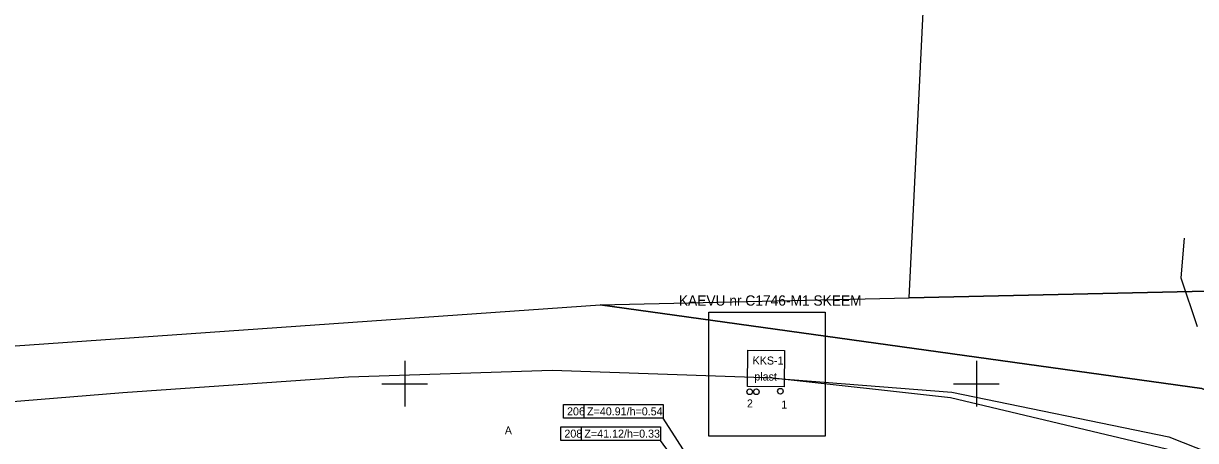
# Model space of a CAD drawing. Extents: x 534666 to 538990, y 6573734 to 6575249.
# Drawn here: x 535216.6 to 535319.2, y 6574895 to 6574931.5 of the extents above; entities that cross this region are included whole.
import ezdxf

# ---------------------------------------------------------------- set-up
doc = ezdxf.new("R2010")
doc.units = 0
for name, color, linetype in [('ABIJOONIS', 7, 'Continuous'), ('KOORDPUNKT', 7, 'Continuous'), ('PIIR', 7, 'Continuous'), ('TEE', 7, 'Continuous'), ('VORK', 7, 'Continuous')]:
    doc.layers.add(name, color=color, linetype=linetype)

msp = doc.modelspace()

# ---------------------------------------------------------------- linework, layer by layer
at = {"layer": 'ABIJOONIS'}
for points in [[(535276.58, 6574895.41), (535276.58, 6574906.24), (535286.78, 6574906.24), (535286.78, 6574895.41)], [(535280, 6574902.94), (535283.2, 6574902.91), (535283.18, 6574899.71), (535279.98, 6574899.74)]]:
    msp.add_lwpolyline(points, close=True, dxfattribs=at)
for centre in [(535280.17, 6574899.29), (535280.75, 6574899.29), (535282.85, 6574899.34)]:
    msp.add_circle(centre, 0.247, dxfattribs=at)
at = {"layer": 'KOORDPUNKT'}
for p, q in [((535265.69, 6574896.98), (535265.69, 6574898.18)), ((535265.46, 6574895.03), (535265.46, 6574896.23))]:
    msp.add_line(p, q, dxfattribs=at)
for points in [[(535280.58, 6574884.54), (535272.59, 6574896.98), (535263.89, 6574896.98), (535263.89, 6574898.18), (535272.59, 6574898.18), (535272.59, 6574896.98)], [(535280.3, 6574884.15), (535272.36, 6574895.03), (535263.66, 6574895.03), (535263.66, 6574896.23), (535272.36, 6574896.23), (535272.36, 6574895.03)]]:
    msp.add_lwpolyline(points, dxfattribs=at)
at = {"layer": 'PIIR'}
msp.add_lwpolyline([(535294.12, 6574907.51), (535298.7, 6575000.9), (535370.24, 6574998.15), (535382.73, 6574909.49)], close=True, dxfattribs=at)
for points in [[(535512.31, 6574916.59), (535475.2, 6574904.6), (535458.38, 6574900.72), (535441.27, 6574898.2), (535420.98, 6574897.74), (535425.17, 6574868.84), (535463.45, 6574871.5), (535446.18, 6574837.12), (535382.52, 6574872.36), (535319.72, 6574899.57), (535267.1, 6574906.9), (535294.12, 6574907.51), (535382.73, 6574909.49), (535389.28, 6574909.64), (535419.15, 6574910.31), (535434.57, 6574910.56), (535472.26, 6574916.55), (535507.14, 6574928.14)], [(535173.48, 6574900.33), (535267.1, 6574906.9), (535319.72, 6574899.57), (535382.52, 6574872.36), (535446.18, 6574837.12), (535505.13, 6574801.26), (535577.58, 6574770.06), (535635.19, 6574765.27), (535789.93, 6574771.3), (535806.96, 6574769.84), (535824.2, 6574770.24), (535849.85, 6574766.73), (535866.77, 6574763.29), (535885.59, 6574758.31), (535904.04, 6574752.21), (535925.23, 6574744), (535942.38, 6574736.17), (535961.19, 6574726.19), (535979.9, 6574714.28), (535999.87, 6574700.64)]]:
    msp.add_lwpolyline(points, dxfattribs=at)
at = {"layer": 'TEE'}
for points in [[(535318.18, 6574912.72), (535317.87, 6574909.26), (535319.31, 6574904.99)], [(535331.12, 6574889.02), (535316.62, 6574894.26), (535297.72, 6574898.75), (535282.22, 6574900.49), (535262.89, 6574901.15), (535245.07, 6574900.58), (535225.33, 6574899.19), (535206.03, 6574897.62)], [(535282.22, 6574900.49), (535297.86, 6574899.25), (535316.82, 6574895.34), (535331.13, 6574889.71), (535336.24, 6574888.09), (535338.61, 6574888.01), (535342.26, 6574888.49), (535344.79, 6574889.59), (535348.53, 6574892.37), (535351.68, 6574894.86)]]:
    msp.add_lwpolyline(points, dxfattribs=at)
at = {"layer": 'VORK'}
for p, q in [((535250, 6574902), (535250, 6574898)), ((535300, 6574902), (535300, 6574898)), ((535248, 6574900), (535252, 6574900)), ((535298, 6574900), (535302, 6574900))]:
    msp.add_line(p, q, dxfattribs=at)

# ---------------------------------------------------------------- texts
at = {"layer": 'ABIJOONIS'}
for s, height, rotation, p in [('KAEVU nr C1746-M1 SKEEM', 0.9, 360, (535273.97, 6574906.82)), ('KKS-1', 0.7, 359.6897, (535280.42, 6574901.68)), ('plast', 0.7, 359.6897, (535280.57, 6574900.28)), ('2', 0.7, 0.6645, (535279.93, 6574897.92)), ('1', 0.7, 0.1422, (535282.93, 6574897.82))]:
    msp.add_text(s, height=height, rotation=rotation, dxfattribs=at).set_placement(p)
at = {"layer": 'KOORDPUNKT'}
for s, p in [('206', (535264.19, 6574897.23)), ('Z=40.91/h=0.54', (535265.94, 6574897.23)), ('Z=41.12/h=0.33', (535265.71, 6574895.28)), ('208', (535263.96, 6574895.28))]:
    msp.add_text(s, height=0.7, dxfattribs=at).set_placement(p)
at = {"layer": 'TEE'}
msp.add_text('A', height=0.7, rotation=1.1448, dxfattribs=at).set_placement((535258.75, 6574895.56))

doc.saveas('drawing.dxf')
